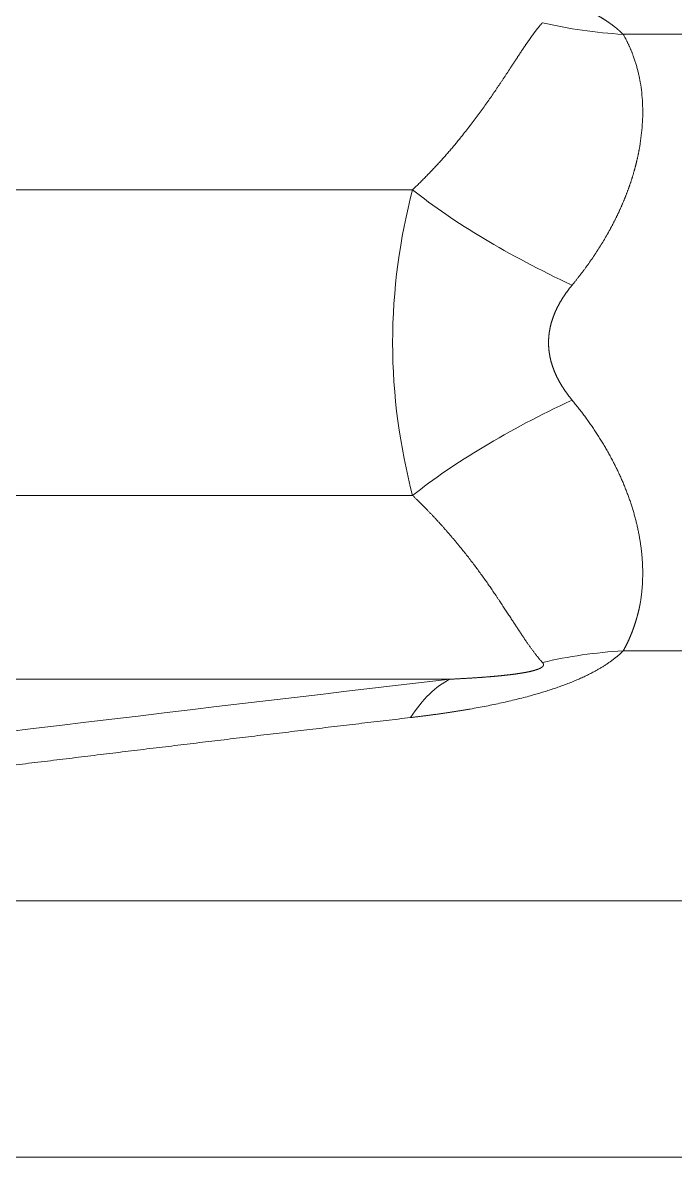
# Model space of a CAD drawing. Header units: millimetres. Extents: x 4664 to 8864, y -38 to 2932.
# Drawn here: x 7908.2 to 7911.24, y 1766.33 to 1771.62 of the extents above; entities that cross this region are included whole.
import ezdxf

# ---------------------------------------------------------------- set-up
doc = ezdxf.new("R2010")
doc.units = ezdxf.units.MM

msp = doc.modelspace()

# ---------------------------------------------------------------- linework, layer by layer
at = {"lineweight": 5}
for p, q in [((7910.9978, 1771.5631), (7929.4003, 1771.5631)), ((7897.5104, 1770.839), (7910.0166, 1770.839)), ((7910.0166, 1769.4141), (7896.1704, 1769.4141)), ((7910.9978, 1768.69), (7929.4003, 1768.69)), ((7895.6844, 1768.5581), (7910.191, 1768.5581)), ((7926.0653, 1767.5248), (7903.2117, 1767.5248)), ((7902.8498, 1766.3302), (7926.477, 1766.3302))]:
    msp.add_line(p, q, dxfattribs=at)
at = {"lineweight": 5, "extrusion": (0, 0, -1)}
for centre, major_axis, ratio, start_param, end_param in [((7911.5806, 1773.9523), (1.851, 1.8427), 0.824618, 2.503991, 2.670008), ((7912.1561, 1770.839), (2.5259, -0.6646), 0.341532, 2.064293, 2.485189), ((7912.1561, 1769.4141), (2.5259, 0.6646), 0.341532, 3.797997, 4.218892), ((7911.5806, 1766.3008), (1.851, -1.8427), 0.824618, 3.613177, 3.779194), ((7888.3675, 1759.9486), (54.288, 8.8397), 0.099808, 4.987337, 5.142275), ((7910.5809, 1765.99), (0.3015, -2.5944), 0.315798, 2.776367, 3.031203)]:
    msp.add_ellipse(centre, major_axis=major_axis, ratio=ratio, start_param=start_param, end_param=end_param, dxfattribs=at)
at = {"lineweight": 5}
for points, knots in [([(7910.9978, 1771.5631), (7910.9973, 1771.5636), (7910.9963, 1771.5646), (7910.9947, 1771.5662), (7910.9931, 1771.5677), (7910.9915, 1771.5693), (7910.9899, 1771.5708), (7910.9883, 1771.5723), (7910.9866, 1771.5739), (7910.985, 1771.5754), (7910.9833, 1771.5769), (7910.9816, 1771.5785), (7910.9799, 1771.58), (7910.9782, 1771.5815), (7910.9765, 1771.583), (7910.9747, 1771.5845), (7910.973, 1771.586), (7910.9712, 1771.5875), (7910.9694, 1771.589), (7910.9676, 1771.5905), (7910.9658, 1771.592), (7910.964, 1771.5935), (7910.9621, 1771.595), (7910.9603, 1771.5965), (7910.9584, 1771.598), (7910.9565, 1771.5995), (7910.9546, 1771.6009), (7910.9527, 1771.6024), (7910.9508, 1771.6039), (7910.9488, 1771.6053), (7910.9469, 1771.6068), (7910.9449, 1771.6083), (7910.9429, 1771.6097), (7910.9409, 1771.6112), (7910.9389, 1771.6126), (7910.9369, 1771.6141), (7910.9349, 1771.6155), (7910.9328, 1771.617), (7910.9307, 1771.6184), (7910.9287, 1771.6198), (7910.9266, 1771.6213), (7910.9245, 1771.6227), (7910.9223, 1771.6241), (7910.9202, 1771.6255), (7910.9181, 1771.627), (7910.9159, 1771.6284), (7910.9137, 1771.6298), (7910.9115, 1771.6312), (7910.9093, 1771.6326), (7910.9071, 1771.634), (7910.9049, 1771.6354), (7910.9026, 1771.6368), (7910.9004, 1771.6382), (7910.8981, 1771.6396), (7910.8958, 1771.641), (7910.8935, 1771.6424), (7910.8912, 1771.6437), (7910.8888, 1771.6451), (7910.8865, 1771.6465), (7910.8841, 1771.6479), (7910.8817, 1771.6492), (7910.8794, 1771.6506), (7910.877, 1771.6519), (7910.8745, 1771.6533), (7910.8721, 1771.6547), (7910.8697, 1771.656), (7910.8672, 1771.6574), (7910.8647, 1771.6587), (7910.8622, 1771.66), (7910.8597, 1771.6614), (7910.8572, 1771.6627), (7910.8547, 1771.6641), (7910.8522, 1771.6654), (7910.8496, 1771.6667), (7910.847, 1771.668), (7910.8445, 1771.6694), (7910.8419, 1771.6707), (7910.8392, 1771.672), (7910.8366, 1771.6733), (7910.834, 1771.6746), (7910.8313, 1771.6759), (7910.8287, 1771.6772), (7910.826, 1771.6785), (7910.8233, 1771.6798), (7910.8206, 1771.6811), (7910.8178, 1771.6824), (7910.8151, 1771.6837), (7910.8124, 1771.6849), (7910.8096, 1771.6862), (7910.8068, 1771.6875), (7910.804, 1771.6888), (7910.8012, 1771.69), (7910.7984, 1771.6913), (7910.7956, 1771.6926), (7910.7927, 1771.6938), (7910.7898, 1771.6951), (7910.787, 1771.6963), (7910.7841, 1771.6976), (7910.7812, 1771.6988), (7910.7783, 1771.7001), (7910.7753, 1771.7013), (7910.7724, 1771.7026), (7910.7694, 1771.7038), (7910.7664, 1771.705), (7910.7634, 1771.7063), (7910.7604, 1771.7075), (7910.7574, 1771.7087), (7910.7544, 1771.7099), (7910.7514, 1771.7111), (7910.7483, 1771.7123), (7910.7452, 1771.7136), (7910.7421, 1771.7148), (7910.739, 1771.716), (7910.7359, 1771.7172), (7910.7328, 1771.7184), (7910.7297, 1771.7195), (7910.7265, 1771.7207), (7910.7233, 1771.7219), (7910.7201, 1771.7231), (7910.717, 1771.7243), (7910.7137, 1771.7255), (7910.7105, 1771.7266), (7910.7073, 1771.7278), (7910.704, 1771.729), (7910.7008, 1771.7301), (7910.6975, 1771.7313), (7910.6942, 1771.7325), (7910.6909, 1771.7336), (7910.6875, 1771.7348), (7910.6842, 1771.7359), (7910.6809, 1771.7371), (7910.6775, 1771.7382), (7910.6741, 1771.7393), (7910.6707, 1771.7405), (7910.6673, 1771.7416), (7910.6639, 1771.7427), (7910.6605, 1771.7439), (7910.657, 1771.745), (7910.6536, 1771.7461), (7910.6501, 1771.7472), (7910.6466, 1771.7483), (7910.6431, 1771.7494), (7910.6396, 1771.7505), (7910.636, 1771.7516), (7910.6325, 1771.7527), (7910.6289, 1771.7538), (7910.6254, 1771.7549), (7910.6218, 1771.756), (7910.6182, 1771.7571), (7910.6146, 1771.7582), (7910.6109, 1771.7593), (7910.6073, 1771.7604), (7910.6036, 1771.7614), (7910.6, 1771.7625), (7910.5963, 1771.7636), (7910.5926, 1771.7646), (7910.5889, 1771.7657), (7910.5851, 1771.7668), (7910.5814, 1771.7678), (7910.5776, 1771.7689), (7910.5739, 1771.7699), (7910.5701, 1771.771), (7910.5609, 1771.7735), (7910.5461, 1771.7775), (7910.5257, 1771.7828), (7910.5051, 1771.788), (7910.4842, 1771.7931), (7910.4631, 1771.7981), (7910.4417, 1771.803), (7910.4201, 1771.8077), (7910.3982, 1771.8124), (7910.376, 1771.817), (7910.3536, 1771.8214), (7910.331, 1771.8258), (7910.3081, 1771.83), (7910.2888, 1771.8334), (7910.2732, 1771.8361), (7910.2612, 1771.8382), (7910.2491, 1771.8402), (7910.2368, 1771.8422), (7910.2244, 1771.8442), (7910.2119, 1771.8461), (7910.1992, 1771.8481), (7910.1864, 1771.85), (7910.1734, 1771.852), (7910.1603, 1771.8539), (7910.1471, 1771.8558), (7910.1337, 1771.8576), (7910.1201, 1771.8595), (7910.1064, 1771.8614), (7910.0926, 1771.8632), (7910.0786, 1771.865), (7910.0645, 1771.8668), (7910.0503, 1771.8686), (7910.0359, 1771.8704), (7910.0213, 1771.8721), (7910.0116, 1771.8733), (7910.0067, 1771.8739)], [0, 0, 0, 0, 0.003331, 0.006653, 0.009966, 0.013271, 0.016566, 0.019854, 0.023133, 0.026403, 0.029666, 0.03292, 0.036166, 0.039405, 0.042635, 0.045858, 0.049073, 0.052281, 0.055482, 0.058675, 0.061861, 0.065039, 0.068211, 0.071376, 0.074534, 0.077686, 0.080831, 0.08397, 0.087102, 0.090229, 0.093349, 0.096463, 0.099571, 0.102674, 0.105771, 0.108862, 0.111948, 0.115029, 0.118105, 0.121176, 0.124241, 0.127302, 0.130359, 0.133411, 0.136458, 0.139501, 0.14254, 0.145575, 0.148606, 0.151633, 0.154656, 0.157676, 0.160693, 0.163706, 0.166716, 0.169723, 0.172727, 0.175728, 0.178726, 0.181722, 0.184716, 0.187707, 0.190696, 0.193683, 0.196668, 0.199652, 0.202634, 0.205614, 0.208593, 0.21157, 0.214547, 0.217522, 0.220497, 0.223471, 0.226444, 0.229417, 0.23239, 0.235362, 0.238334, 0.241307, 0.244279, 0.247252, 0.250225, 0.253199, 0.256174, 0.259149, 0.262125, 0.265103, 0.268081, 0.271061, 0.274043, 0.277026, 0.280011, 0.282998, 0.285986, 0.288977, 0.29197, 0.294966, 0.297964, 0.300965, 0.303968, 0.306974, 0.309984, 0.312996, 0.316012, 0.319031, 0.322054, 0.32508, 0.32811, 0.331144, 0.334182, 0.337225, 0.340271, 0.343322, 0.346377, 0.349437, 0.352501, 0.355571, 0.358645, 0.361725, 0.36481, 0.3679, 0.370995, 0.374096, 0.377203, 0.380315, 0.383434, 0.386558, 0.389688, 0.392825, 0.395968, 0.399118, 0.402274, 0.405436, 0.408606, 0.411782, 0.414965, 0.418156, 0.421354, 0.424558, 0.427771, 0.430991, 0.434218, 0.437453, 0.440696, 0.443947, 0.447206, 0.450473, 0.453748, 0.457031, 0.460323, 0.463624, 0.466932, 0.47025, 0.473576, 0.476912, 0.480256, 0.483609, 0.486971, 0.490343, 0.493724, 0.497114, 0.500514, 0.518492, 0.536632, 0.554945, 0.573441, 0.592128, 0.611016, 0.630114, 0.649431, 0.668975, 0.688753, 0.708774, 0.729046, 0.749574, 0.760073, 0.77071, 0.781486, 0.792402, 0.803457, 0.814654, 0.825993, 0.837475, 0.8491, 0.860869, 0.872782, 0.884841, 0.897046, 0.909397, 0.921895, 0.934541, 0.947335, 0.960277, 0.973369, 0.986609, 1, 1, 1, 1]), ([(7910.622, 1771.6173), (7910.6214, 1771.6167), (7910.6203, 1771.6155), (7910.6187, 1771.6137), (7910.617, 1771.6119), (7910.6154, 1771.61), (7910.6137, 1771.608), (7910.612, 1771.6061), (7910.6103, 1771.6041), (7910.6085, 1771.602), (7910.6068, 1771.6), (7910.605, 1771.5979), (7910.6033, 1771.5957), (7910.6015, 1771.5935), (7910.5997, 1771.5913), (7910.5979, 1771.5891), (7910.5961, 1771.5868), (7910.5942, 1771.5844), (7910.5924, 1771.582), (7910.5905, 1771.5796), (7910.5886, 1771.5772), (7910.5867, 1771.5747), (7910.5848, 1771.5721), (7910.5828, 1771.5695), (7910.5809, 1771.5669), (7910.5789, 1771.5642), (7910.5769, 1771.5615), (7910.5749, 1771.5587), (7910.5729, 1771.5559), (7910.5708, 1771.5531), (7910.5687, 1771.5502), (7910.5666, 1771.5473), (7910.5645, 1771.5443), (7910.5624, 1771.5412), (7910.5602, 1771.5381), (7910.558, 1771.535), (7910.5558, 1771.5318), (7910.5536, 1771.5286), (7910.5514, 1771.5253), (7910.5491, 1771.522), (7910.5468, 1771.5186), (7910.5444, 1771.5152), (7910.5421, 1771.5117), (7910.5397, 1771.5082), (7910.5373, 1771.5046), (7910.5349, 1771.501), (7910.5324, 1771.4973), (7910.5299, 1771.4936), (7910.5274, 1771.4898), (7910.5248, 1771.486), (7910.5223, 1771.4821), (7910.5197, 1771.4781), (7910.517, 1771.4741), (7910.5143, 1771.4701), (7910.5116, 1771.4659), (7910.5089, 1771.4618), (7910.5061, 1771.4575), (7910.5033, 1771.4533), (7910.5005, 1771.4489), (7910.4976, 1771.4445), (7910.4947, 1771.4401), (7910.4917, 1771.4356), (7910.4887, 1771.431), (7910.4857, 1771.4264), (7910.4826, 1771.4217), (7910.4795, 1771.4169), (7910.4764, 1771.4121), (7910.4732, 1771.4072), (7910.47, 1771.4023), (7910.4667, 1771.3973), (7910.4634, 1771.3923), (7910.46, 1771.3872), (7910.4566, 1771.382), (7910.4532, 1771.3768), (7910.4497, 1771.3715), (7910.4461, 1771.3661), (7910.4425, 1771.3607), (7910.4389, 1771.3552), (7910.4352, 1771.3497), (7910.4315, 1771.3441), (7910.4277, 1771.3384), (7910.4238, 1771.3327), (7910.4199, 1771.3269), (7910.416, 1771.321), (7910.412, 1771.3151), (7910.4079, 1771.3091), (7910.4, 1771.2974), (7910.3879, 1771.2798), (7910.3713, 1771.256), (7910.3541, 1771.2318), (7910.3363, 1771.2072), (7910.3179, 1771.1822), (7910.299, 1771.1569), (7910.2794, 1771.1313), (7910.2592, 1771.1054), (7910.2431, 1771.0851), (7910.2315, 1771.0708), (7910.2247, 1771.0624), (7910.2178, 1771.0541), (7910.2109, 1771.0457), (7910.2038, 1771.0374), (7910.1968, 1771.029), (7910.1896, 1771.0207), (7910.1824, 1771.0123), (7910.1751, 1771.004), (7910.1678, 1770.9956), (7910.1604, 1770.9873), (7910.1529, 1770.9789), (7910.1454, 1770.9706), (7910.1378, 1770.9623), (7910.1301, 1770.954), (7910.1224, 1770.9457), (7910.1146, 1770.9374), (7910.1068, 1770.9291), (7910.0989, 1770.9208), (7910.0909, 1770.9126), (7910.0829, 1770.9044), (7910.0748, 1770.8961), (7910.0667, 1770.8879), (7910.0585, 1770.8797), (7910.0502, 1770.8715), (7910.0419, 1770.8634), (7910.0335, 1770.8552), (7910.0251, 1770.8471), (7910.0194, 1770.8417), (7910.0166, 1770.839)], [0, 0, 0, 0, 0.004458, 0.00895, 0.013476, 0.018036, 0.02263, 0.027257, 0.031919, 0.036614, 0.041343, 0.046106, 0.050902, 0.055733, 0.060597, 0.065496, 0.070428, 0.075394, 0.080394, 0.085428, 0.090496, 0.095597, 0.100733, 0.105902, 0.111106, 0.116343, 0.121614, 0.126919, 0.132258, 0.137631, 0.143038, 0.148478, 0.153953, 0.159462, 0.165004, 0.17058, 0.176191, 0.181835, 0.187513, 0.193225, 0.198971, 0.204751, 0.210565, 0.216413, 0.222295, 0.228211, 0.23416, 0.240144, 0.246162, 0.252213, 0.258299, 0.264418, 0.270572, 0.276759, 0.282981, 0.289236, 0.295525, 0.301848, 0.308206, 0.314597, 0.321022, 0.327481, 0.333974, 0.340501, 0.347062, 0.353657, 0.360286, 0.366949, 0.373646, 0.380377, 0.387142, 0.393941, 0.400774, 0.407641, 0.414542, 0.421477, 0.428446, 0.435449, 0.442485, 0.449556, 0.456661, 0.4638, 0.470973, 0.47818, 0.48542, 0.492695, 0.500004, 0.527882, 0.555727, 0.58354, 0.611321, 0.639069, 0.666785, 0.694469, 0.72212, 0.749739, 0.758495, 0.767243, 0.775981, 0.78471, 0.793431, 0.802142, 0.810844, 0.819536, 0.82822, 0.836895, 0.845561, 0.854217, 0.862865, 0.871504, 0.880133, 0.888754, 0.897365, 0.905967, 0.914561, 0.923145, 0.931721, 0.940287, 0.948844, 0.957393, 0.965932, 0.974463, 0.982984, 0.991497, 1, 1, 1, 1]), ([(7910.7596, 1770.3941), (7910.7609, 1770.3956), (7910.7635, 1770.3987), (7910.7673, 1770.4034), (7910.7711, 1770.4081), (7910.7749, 1770.4128), (7910.7786, 1770.4175), (7910.7824, 1770.4222), (7910.7861, 1770.4269), (7910.7898, 1770.4316), (7910.7935, 1770.4363), (7910.7971, 1770.441), (7910.8008, 1770.4458), (7910.8044, 1770.4505), (7910.808, 1770.4553), (7910.8115, 1770.46), (7910.8151, 1770.4648), (7910.8186, 1770.4695), (7910.8221, 1770.4743), (7910.8256, 1770.4791), (7910.8291, 1770.4839), (7910.8325, 1770.4887), (7910.836, 1770.4935), (7910.8394, 1770.4982), (7910.8427, 1770.5031), (7910.8461, 1770.5079), (7910.8494, 1770.5127), (7910.8528, 1770.5175), (7910.8561, 1770.5223), (7910.8593, 1770.5272), (7910.8626, 1770.532), (7910.8658, 1770.5368), (7910.869, 1770.5417), (7910.8722, 1770.5465), (7910.8754, 1770.5514), (7910.8785, 1770.5562), (7910.8817, 1770.5611), (7910.8848, 1770.566), (7910.8878, 1770.5708), (7910.8909, 1770.5757), (7910.8939, 1770.5806), (7910.8969, 1770.5855), (7910.8999, 1770.5904), (7910.9029, 1770.5953), (7910.9059, 1770.6002), (7910.9088, 1770.6051), (7910.9117, 1770.61), (7910.9146, 1770.6149), (7910.9174, 1770.6198), (7910.9203, 1770.6247), (7910.9231, 1770.6296), (7910.9259, 1770.6346), (7910.9286, 1770.6395), (7910.9314, 1770.6444), (7910.9341, 1770.6494), (7910.9368, 1770.6543), (7910.9395, 1770.6592), (7910.9421, 1770.6642), (7910.9448, 1770.6691), (7910.9474, 1770.6741), (7910.95, 1770.679), (7910.9525, 1770.684), (7910.9551, 1770.6889), (7910.9576, 1770.6939), (7910.9601, 1770.6989), (7910.9626, 1770.7038), (7910.965, 1770.7088), (7910.9674, 1770.7138), (7910.9698, 1770.7187), (7910.9722, 1770.7237), (7910.9746, 1770.7287), (7910.9769, 1770.7336), (7910.9792, 1770.7386), (7910.9815, 1770.7436), (7910.9838, 1770.7486), (7910.986, 1770.7536), (7910.9883, 1770.7585), (7910.9904, 1770.7635), (7910.9926, 1770.7685), (7910.9948, 1770.7735), (7910.9969, 1770.7785), (7910.999, 1770.7835), (7911.0011, 1770.7884), (7911.0031, 1770.7934), (7911.0052, 1770.7984), (7911.0072, 1770.8034), (7911.0091, 1770.8084), (7911.0111, 1770.8134), (7911.013, 1770.8184), (7911.015, 1770.8233), (7911.0168, 1770.8283), (7911.0187, 1770.8333), (7911.0206, 1770.8383), (7911.0224, 1770.8433), (7911.0242, 1770.8483), (7911.0259, 1770.8533), (7911.0277, 1770.8582), (7911.0294, 1770.8632), (7911.0311, 1770.8682), (7911.0328, 1770.8732), (7911.0344, 1770.8782), (7911.036, 1770.8831), (7911.0376, 1770.8881), (7911.0392, 1770.8931), (7911.0408, 1770.8981), (7911.0423, 1770.903), (7911.0438, 1770.908), (7911.0453, 1770.913), (7911.0467, 1770.9179), (7911.0482, 1770.9229), (7911.0496, 1770.9278), (7911.051, 1770.9328), (7911.0523, 1770.9377), (7911.0536, 1770.9427), (7911.0549, 1770.9476), (7911.0562, 1770.9526), (7911.0575, 1770.9575), (7911.0587, 1770.9625), (7911.0599, 1770.9674), (7911.0611, 1770.9723), (7911.0623, 1770.9772), (7911.0634, 1770.9822), (7911.0645, 1770.9871), (7911.0656, 1770.992), (7911.0667, 1770.9969), (7911.0677, 1771.0018), (7911.0687, 1771.0067), (7911.0697, 1771.0116), (7911.0707, 1771.0165), (7911.0716, 1771.0214), (7911.0725, 1771.0263), (7911.0734, 1771.0311), (7911.0743, 1771.036), (7911.0778, 1771.0563), (7911.0829, 1771.092), (7911.0875, 1771.1428), (7911.0894, 1771.1932), (7911.0884, 1771.2432), (7911.0846, 1771.2924), (7911.0794, 1771.3298), (7911.0745, 1771.3566), (7911.0709, 1771.3736), (7911.0668, 1771.391), (7911.0621, 1771.4088), (7911.0569, 1771.4268), (7911.0511, 1771.4451), (7911.0461, 1771.4591), (7911.0424, 1771.469), (7911.0402, 1771.4748), (7911.0379, 1771.4806), (7911.0356, 1771.4863), (7911.0333, 1771.4919), (7911.0309, 1771.4975), (7911.0286, 1771.5029), (7911.0262, 1771.5084), (7911.0237, 1771.5137), (7911.0212, 1771.519), (7911.0188, 1771.5242), (7911.0162, 1771.5293), (7911.0137, 1771.5343), (7911.0111, 1771.5393), (7911.0085, 1771.5442), (7911.0059, 1771.549), (7911.0032, 1771.5538), (7911.0005, 1771.5585), (7910.9987, 1771.5615), (7910.9978, 1771.5631)], [0, 0, 0, 0, 0.003859, 0.007715, 0.01157, 0.015422, 0.019272, 0.023121, 0.026967, 0.030812, 0.034655, 0.038496, 0.042335, 0.046172, 0.050007, 0.05384, 0.057672, 0.061502, 0.06533, 0.069157, 0.072981, 0.076804, 0.080626, 0.084446, 0.088264, 0.092081, 0.095896, 0.099709, 0.103521, 0.107332, 0.111141, 0.114948, 0.118754, 0.122559, 0.126362, 0.130164, 0.133965, 0.137764, 0.141562, 0.145359, 0.149154, 0.152948, 0.156741, 0.160533, 0.164324, 0.168113, 0.171902, 0.175689, 0.179475, 0.18326, 0.187044, 0.190827, 0.194609, 0.19839, 0.202171, 0.20595, 0.209728, 0.213506, 0.217282, 0.221058, 0.224833, 0.228607, 0.232381, 0.236153, 0.239925, 0.243697, 0.247467, 0.251237, 0.255006, 0.258775, 0.262543, 0.266311, 0.270078, 0.273844, 0.27761, 0.281376, 0.285141, 0.288906, 0.29267, 0.296434, 0.300198, 0.303961, 0.307724, 0.311486, 0.315249, 0.319011, 0.322773, 0.326535, 0.330296, 0.334057, 0.337819, 0.34158, 0.345341, 0.349102, 0.352863, 0.356624, 0.360385, 0.364146, 0.367907, 0.371669, 0.37543, 0.379191, 0.382953, 0.386715, 0.390477, 0.394239, 0.398001, 0.401764, 0.405527, 0.409291, 0.413054, 0.416818, 0.420583, 0.424347, 0.428113, 0.431878, 0.435645, 0.439411, 0.443178, 0.446946, 0.450714, 0.454483, 0.458253, 0.462023, 0.465794, 0.469565, 0.473337, 0.47711, 0.480884, 0.484658, 0.488434, 0.49221, 0.495987, 0.499764, 0.539466, 0.579935, 0.621194, 0.663266, 0.706173, 0.749935, 0.765539, 0.781883, 0.798967, 0.816792, 0.835357, 0.854665, 0.874715, 0.88132, 0.887925, 0.894528, 0.90113, 0.90773, 0.91433, 0.920927, 0.927524, 0.934119, 0.940713, 0.947306, 0.953897, 0.960487, 0.967076, 0.973663, 0.980249, 0.986834, 0.993418, 1, 1, 1, 1]), ([(7910.0166, 1770.839), (7909.9574, 1770.6141), (7909.9237, 1770.3706), (7909.9238, 1769.8818), (7909.9575, 1769.6388), (7910.0166, 1769.4141)], [0, 0, 0, 0, 0.5, 0.5, 1, 1, 1, 1]), ([(7910.7596, 1769.8591), (7910.7589, 1769.86), (7910.7573, 1769.8619), (7910.7549, 1769.8648), (7910.7526, 1769.8677), (7910.7503, 1769.8706), (7910.7481, 1769.8735), (7910.7458, 1769.8763), (7910.7436, 1769.8792), (7910.7415, 1769.8821), (7910.7393, 1769.885), (7910.7372, 1769.8879), (7910.7351, 1769.8908), (7910.733, 1769.8937), (7910.7309, 1769.8965), (7910.7289, 1769.8994), (7910.7269, 1769.9023), (7910.7249, 1769.9052), (7910.723, 1769.9081), (7910.721, 1769.911), (7910.7191, 1769.9139), (7910.7173, 1769.9168), (7910.7154, 1769.9197), (7910.7136, 1769.9226), (7910.7118, 1769.9255), (7910.71, 1769.9284), (7910.7083, 1769.9313), (7910.7066, 1769.9342), (7910.7049, 1769.9371), (7910.7032, 1769.94), (7910.7016, 1769.9429), (7910.6999, 1769.9458), (7910.6983, 1769.9487), (7910.6968, 1769.9516), (7910.6952, 1769.9545), (7910.6937, 1769.9574), (7910.6922, 1769.9603), (7910.6908, 1769.9632), (7910.6893, 1769.9661), (7910.6879, 1769.969), (7910.6866, 1769.9719), (7910.6852, 1769.9748), (7910.6839, 1769.9778), (7910.6826, 1769.9807), (7910.6813, 1769.9836), (7910.68, 1769.9865), (7910.6788, 1769.9894), (7910.6776, 1769.9923), (7910.6764, 1769.9952), (7910.6753, 1769.9981), (7910.6741, 1770.001), (7910.673, 1770.004), (7910.672, 1770.0069), (7910.6709, 1770.0098), (7910.6699, 1770.0127), (7910.6689, 1770.0156), (7910.6679, 1770.0185), (7910.667, 1770.0214), (7910.6661, 1770.0244), (7910.6652, 1770.0273), (7910.6643, 1770.0302), (7910.6635, 1770.0331), (7910.6626, 1770.036), (7910.6619, 1770.0389), (7910.6611, 1770.0419), (7910.6604, 1770.0448), (7910.6596, 1770.0477), (7910.659, 1770.0506), (7910.6583, 1770.0535), (7910.6577, 1770.0565), (7910.6571, 1770.0594), (7910.6565, 1770.0623), (7910.6559, 1770.0652), (7910.6554, 1770.0681), (7910.6549, 1770.0711), (7910.6544, 1770.074), (7910.654, 1770.0769), (7910.6535, 1770.0798), (7910.6531, 1770.0827), (7910.6527, 1770.0857), (7910.6524, 1770.0886), (7910.6521, 1770.0915), (7910.6518, 1770.0944), (7910.6515, 1770.0973), (7910.6513, 1770.1003), (7910.651, 1770.1032), (7910.6508, 1770.1061), (7910.6507, 1770.109), (7910.6505, 1770.1119), (7910.6504, 1770.1149), (7910.6503, 1770.1178), (7910.6503, 1770.1207), (7910.6502, 1770.1236), (7910.6502, 1770.1266), (7910.6502, 1770.1295), (7910.6503, 1770.1324), (7910.6503, 1770.1353), (7910.6504, 1770.1382), (7910.6505, 1770.1412), (7910.6507, 1770.1441), (7910.6508, 1770.147), (7910.651, 1770.1499), (7910.6513, 1770.1529), (7910.6515, 1770.1558), (7910.6518, 1770.1587), (7910.6521, 1770.1616), (7910.6524, 1770.1645), (7910.6527, 1770.1675), (7910.6531, 1770.1704), (7910.6535, 1770.1733), (7910.654, 1770.1762), (7910.6544, 1770.1791), (7910.6549, 1770.1821), (7910.6554, 1770.185), (7910.6559, 1770.1879), (7910.6565, 1770.1908), (7910.6571, 1770.1937), (7910.6577, 1770.1967), (7910.6583, 1770.1996), (7910.659, 1770.2025), (7910.6596, 1770.2054), (7910.6604, 1770.2083), (7910.6611, 1770.2113), (7910.6619, 1770.2142), (7910.6626, 1770.2171), (7910.6635, 1770.22), (7910.6643, 1770.2229), (7910.6652, 1770.2258), (7910.6661, 1770.2288), (7910.667, 1770.2317), (7910.6679, 1770.2346), (7910.6689, 1770.2375), (7910.6699, 1770.2404), (7910.6709, 1770.2433), (7910.672, 1770.2462), (7910.673, 1770.2492), (7910.6741, 1770.2521), (7910.6753, 1770.255), (7910.6764, 1770.2579), (7910.6776, 1770.2608), (7910.6788, 1770.2637), (7910.68, 1770.2666), (7910.6813, 1770.2695), (7910.6826, 1770.2725), (7910.6839, 1770.2754), (7910.6852, 1770.2783), (7910.6866, 1770.2812), (7910.6879, 1770.2841), (7910.6893, 1770.287), (7910.6908, 1770.2899), (7910.6922, 1770.2928), (7910.6937, 1770.2957), (7910.6952, 1770.2986), (7910.6968, 1770.3015), (7910.6983, 1770.3044), (7910.6999, 1770.3073), (7910.7016, 1770.3102), (7910.7032, 1770.3131), (7910.7049, 1770.316), (7910.7066, 1770.3189), (7910.7083, 1770.3218), (7910.71, 1770.3247), (7910.7118, 1770.3276), (7910.7136, 1770.3305), (7910.7154, 1770.3334), (7910.7173, 1770.3363), (7910.7191, 1770.3392), (7910.721, 1770.3421), (7910.723, 1770.345), (7910.7249, 1770.3479), (7910.7269, 1770.3508), (7910.7289, 1770.3537), (7910.7309, 1770.3566), (7910.733, 1770.3595), (7910.7351, 1770.3624), (7910.7372, 1770.3652), (7910.7393, 1770.3681), (7910.7415, 1770.371), (7910.7436, 1770.3739), (7910.7458, 1770.3768), (7910.7481, 1770.3797), (7910.7503, 1770.3826), (7910.7526, 1770.3854), (7910.7549, 1770.3883), (7910.7573, 1770.3912), (7910.7589, 1770.3931), (7910.7596, 1770.3941)], [0, 0, 0, 0, 0.006816, 0.013593, 0.02033, 0.027027, 0.033686, 0.040306, 0.046887, 0.053429, 0.059934, 0.0664, 0.072829, 0.07922, 0.085574, 0.09189, 0.09817, 0.104414, 0.110621, 0.116793, 0.122928, 0.129029, 0.135094, 0.141124, 0.14712, 0.153081, 0.159009, 0.164903, 0.170763, 0.176591, 0.182385, 0.188148, 0.193878, 0.199577, 0.205244, 0.210881, 0.216486, 0.222062, 0.227607, 0.233123, 0.23861, 0.244068, 0.249498, 0.2549, 0.260274, 0.265621, 0.270941, 0.276235, 0.281503, 0.286746, 0.291964, 0.297157, 0.302326, 0.307472, 0.312594, 0.317694, 0.322771, 0.327827, 0.332862, 0.337876, 0.34287, 0.347844, 0.352799, 0.357735, 0.362653, 0.367554, 0.372438, 0.377305, 0.382156, 0.386992, 0.391814, 0.396621, 0.401414, 0.406195, 0.410963, 0.415719, 0.420464, 0.425198, 0.429922, 0.434637, 0.439343, 0.44404, 0.448731, 0.453414, 0.45809, 0.462761, 0.467427, 0.472089, 0.476747, 0.481401, 0.486053, 0.490703, 0.495352, 0.5, 0.504648, 0.509297, 0.513947, 0.518599, 0.523253, 0.527911, 0.532573, 0.537239, 0.54191, 0.546586, 0.551269, 0.55596, 0.560657, 0.565363, 0.570078, 0.574802, 0.579536, 0.584281, 0.589037, 0.593805, 0.598586, 0.603379, 0.608186, 0.613008, 0.617844, 0.622695, 0.627562, 0.632446, 0.637347, 0.642265, 0.647201, 0.652156, 0.65713, 0.662124, 0.667138, 0.672173, 0.677229, 0.682306, 0.687406, 0.692528, 0.697674, 0.702843, 0.708036, 0.713254, 0.718497, 0.723765, 0.729059, 0.734379, 0.739726, 0.7451, 0.750502, 0.755932, 0.76139, 0.766877, 0.772393, 0.777938, 0.783514, 0.789119, 0.794756, 0.800423, 0.806122, 0.811852, 0.817615, 0.823409, 0.829237, 0.835097, 0.840991, 0.846919, 0.85288, 0.858876, 0.864906, 0.870971, 0.877072, 0.883207, 0.889379, 0.895586, 0.90183, 0.90811, 0.914426, 0.92078, 0.927171, 0.9336, 0.940066, 0.946571, 0.953113, 0.959694, 0.966314, 0.972973, 0.97967, 0.986407, 0.993184, 1, 1, 1, 1]), ([(7910.9978, 1768.69), (7910.9983, 1768.6909), (7910.9993, 1768.6925), (7911.0007, 1768.695), (7911.0021, 1768.6975), (7911.0035, 1768.7), (7911.0048, 1768.7025), (7911.0062, 1768.705), (7911.0075, 1768.7075), (7911.0089, 1768.71), (7911.0102, 1768.7126), (7911.0115, 1768.7151), (7911.0127, 1768.7176), (7911.014, 1768.7201), (7911.0153, 1768.7226), (7911.0165, 1768.7252), (7911.0177, 1768.7277), (7911.0189, 1768.7302), (7911.0201, 1768.7327), (7911.0213, 1768.7352), (7911.0224, 1768.7377), (7911.0236, 1768.7402), (7911.0247, 1768.7428), (7911.0258, 1768.7453), (7911.0269, 1768.7478), (7911.028, 1768.7503), (7911.0291, 1768.7527), (7911.0302, 1768.7552), (7911.0312, 1768.7577), (7911.0322, 1768.7602), (7911.0333, 1768.7627), (7911.0343, 1768.7651), (7911.0353, 1768.7676), (7911.0362, 1768.77), (7911.0372, 1768.7725), (7911.0381, 1768.7749), (7911.0391, 1768.7773), (7911.04, 1768.7798), (7911.0409, 1768.7822), (7911.0418, 1768.7846), (7911.0427, 1768.787), (7911.0436, 1768.7893), (7911.0444, 1768.7917), (7911.0453, 1768.7941), (7911.0461, 1768.7964), (7911.047, 1768.7988), (7911.0478, 1768.8011), (7911.0486, 1768.8034), (7911.0494, 1768.8057), (7911.0501, 1768.808), (7911.0509, 1768.8103), (7911.0516, 1768.8125), (7911.0524, 1768.8148), (7911.0531, 1768.817), (7911.0538, 1768.8193), (7911.0545, 1768.8215), (7911.0552, 1768.8237), (7911.0559, 1768.8259), (7911.0566, 1768.828), (7911.0572, 1768.8302), (7911.0579, 1768.8323), (7911.0585, 1768.8345), (7911.0591, 1768.8366), (7911.0598, 1768.8387), (7911.0604, 1768.8407), (7911.061, 1768.8428), (7911.0615, 1768.8448), (7911.0621, 1768.8469), (7911.0627, 1768.8489), (7911.0632, 1768.8509), (7911.0638, 1768.8528), (7911.0643, 1768.8548), (7911.0648, 1768.8567), (7911.0653, 1768.8587), (7911.0658, 1768.8606), (7911.0663, 1768.8624), (7911.0668, 1768.8643), (7911.0673, 1768.8661), (7911.0677, 1768.868), (7911.0682, 1768.8698), (7911.0686, 1768.8716), (7911.0691, 1768.8733), (7911.0695, 1768.8751), (7911.0699, 1768.8768), (7911.0703, 1768.8785), (7911.0707, 1768.8802), (7911.0711, 1768.8819), (7911.0715, 1768.8835), (7911.0718, 1768.8851), (7911.0722, 1768.8867), (7911.0726, 1768.8883), (7911.0729, 1768.8899), (7911.0732, 1768.8914), (7911.0736, 1768.8929), (7911.0739, 1768.8944), (7911.0742, 1768.8959), (7911.0745, 1768.8973), (7911.0748, 1768.8988), (7911.0751, 1768.9002), (7911.0753, 1768.9016), (7911.0756, 1768.9029), (7911.0759, 1768.9042), (7911.0761, 1768.9056), (7911.0764, 1768.9068), (7911.0766, 1768.9081), (7911.0768, 1768.9094), (7911.077, 1768.9106), (7911.0773, 1768.9118), (7911.0779, 1768.9152), (7911.0788, 1768.921), (7911.0801, 1768.9292), (7911.0813, 1768.9374), (7911.0824, 1768.9456), (7911.0834, 1768.9539), (7911.0843, 1768.9622), (7911.0851, 1768.9705), (7911.0859, 1768.9789), (7911.0866, 1768.9873), (7911.0872, 1768.9957), (7911.0877, 1769.0042), (7911.0881, 1769.0126), (7911.0884, 1769.0211), (7911.0887, 1769.0297), (7911.0888, 1769.0382), (7911.0889, 1769.0468), (7911.0889, 1769.0553), (7911.0889, 1769.0639), (7911.0887, 1769.0725), (7911.0885, 1769.0812), (7911.0881, 1769.0898), (7911.0877, 1769.0984), (7911.0872, 1769.1071), (7911.0867, 1769.1157), (7911.086, 1769.1244), (7911.0853, 1769.1331), (7911.0845, 1769.1417), (7911.0836, 1769.1504), (7911.0827, 1769.1591), (7911.0816, 1769.1678), (7911.0805, 1769.1765), (7911.0793, 1769.1851), (7911.0781, 1769.1938), (7911.0767, 1769.2025), (7911.0752, 1769.2115), (7911.0736, 1769.2209), (7911.0718, 1769.2307), (7911.0699, 1769.2405), (7911.0679, 1769.2503), (7911.0658, 1769.2601), (7911.0637, 1769.2699), (7911.0614, 1769.2798), (7911.059, 1769.2897), (7911.0565, 1769.2996), (7911.0539, 1769.3095), (7911.0512, 1769.3194), (7911.0484, 1769.3293), (7911.0456, 1769.3393), (7911.0426, 1769.3492), (7911.0395, 1769.3592), (7911.0363, 1769.3691), (7911.0331, 1769.3791), (7911.0297, 1769.3891), (7911.0262, 1769.3991), (7911.0227, 1769.409), (7911.019, 1769.419), (7911.0153, 1769.429), (7911.0114, 1769.439), (7911.0075, 1769.449), (7911.0034, 1769.459), (7910.9993, 1769.469), (7910.9951, 1769.479), (7910.9907, 1769.489), (7910.9863, 1769.4989), (7910.9818, 1769.5089), (7910.9772, 1769.5189), (7910.9725, 1769.5288), (7910.9677, 1769.5388), (7910.9628, 1769.5488), (7910.9579, 1769.5587), (7910.9528, 1769.5686), (7910.9477, 1769.5785), (7910.9424, 1769.5885), (7910.9371, 1769.5984), (7910.9316, 1769.6083), (7910.9261, 1769.6181), (7910.9205, 1769.628), (7910.9148, 1769.6378), (7910.909, 1769.6477), (7910.9031, 1769.6575), (7910.8972, 1769.6673), (7910.8911, 1769.6771), (7910.885, 1769.6868), (7910.8787, 1769.6966), (7910.8724, 1769.7063), (7910.866, 1769.716), (7910.8595, 1769.7257), (7910.8529, 1769.7354), (7910.8463, 1769.7451), (7910.8395, 1769.7547), (7910.8327, 1769.7643), (7910.8257, 1769.7739), (7910.8187, 1769.7835), (7910.8116, 1769.793), (7910.8045, 1769.8025), (7910.7972, 1769.812), (7910.7899, 1769.8215), (7910.7824, 1769.8309), (7910.7749, 1769.8403), (7910.7673, 1769.8497), (7910.7622, 1769.8559), (7910.7596, 1769.8591)], [0, 0, 0, 0, 0.003572, 0.007121, 0.010646, 0.014148, 0.017627, 0.021082, 0.024514, 0.027923, 0.031308, 0.03467, 0.038008, 0.041323, 0.044615, 0.047883, 0.051128, 0.054349, 0.057548, 0.060722, 0.063874, 0.067002, 0.070106, 0.073187, 0.076245, 0.07928, 0.082291, 0.085278, 0.088243, 0.091184, 0.094101, 0.096995, 0.099866, 0.102713, 0.105537, 0.108338, 0.111115, 0.113869, 0.116599, 0.119307, 0.12199, 0.12465, 0.127287, 0.129901, 0.132491, 0.135058, 0.137601, 0.140121, 0.142618, 0.145091, 0.147541, 0.149967, 0.15237, 0.15475, 0.157106, 0.159439, 0.161748, 0.164034, 0.166297, 0.168536, 0.170752, 0.172945, 0.175114, 0.177259, 0.179382, 0.181481, 0.183556, 0.185608, 0.187637, 0.189643, 0.191625, 0.193583, 0.195518, 0.19743, 0.199319, 0.201184, 0.203025, 0.204844, 0.206639, 0.20841, 0.210158, 0.211883, 0.213584, 0.215262, 0.216917, 0.218548, 0.220156, 0.22174, 0.223301, 0.224839, 0.226353, 0.227844, 0.229312, 0.230756, 0.232177, 0.233574, 0.234948, 0.236299, 0.237626, 0.23893, 0.24021, 0.241467, 0.242701, 0.243911, 0.245098, 0.246262, 0.247402, 0.248519, 0.249613, 0.257163, 0.264688, 0.272187, 0.279661, 0.28711, 0.294533, 0.301932, 0.309306, 0.316655, 0.32398, 0.33128, 0.338555, 0.345806, 0.353033, 0.360236, 0.367414, 0.374569, 0.3817, 0.388807, 0.39589, 0.40295, 0.409987, 0.417, 0.423991, 0.430958, 0.437902, 0.444823, 0.451722, 0.458598, 0.465452, 0.472284, 0.479093, 0.48588, 0.492645, 0.499389, 0.506956, 0.51452, 0.522081, 0.529639, 0.537195, 0.544747, 0.552297, 0.559845, 0.56739, 0.574934, 0.582476, 0.590016, 0.597555, 0.605093, 0.61263, 0.620166, 0.627702, 0.635237, 0.642772, 0.650306, 0.657841, 0.665376, 0.672912, 0.680448, 0.687985, 0.695524, 0.703063, 0.710604, 0.718146, 0.725691, 0.733237, 0.740785, 0.748336, 0.755889, 0.763445, 0.771004, 0.778566, 0.786131, 0.793699, 0.801271, 0.808847, 0.816427, 0.824011, 0.8316, 0.839192, 0.84679, 0.854393, 0.862, 0.869613, 0.877231, 0.884855, 0.892484, 0.90012, 0.907761, 0.915409, 0.923063, 0.930724, 0.938392, 0.946067, 0.953749, 0.961438, 0.969135, 0.976839, 0.984551, 0.992272, 1, 1, 1, 1]), ([(7910.0166, 1769.4141), (7910.018, 1769.4127), (7910.021, 1769.4099), (7910.0255, 1769.4056), (7910.03, 1769.4013), (7910.0345, 1769.3969), (7910.0391, 1769.3925), (7910.0436, 1769.388), (7910.0482, 1769.3835), (7910.0528, 1769.3789), (7910.0575, 1769.3743), (7910.0621, 1769.3697), (7910.0668, 1769.365), (7910.0715, 1769.3602), (7910.0762, 1769.3554), (7910.081, 1769.3506), (7910.0857, 1769.3457), (7910.0905, 1769.3408), (7910.0953, 1769.3358), (7910.1001, 1769.3308), (7910.1049, 1769.3258), (7910.1097, 1769.3207), (7910.1146, 1769.3155), (7910.1194, 1769.3104), (7910.1243, 1769.3051), (7910.1292, 1769.2999), (7910.1341, 1769.2945), (7910.139, 1769.2892), (7910.1439, 1769.2838), (7910.1488, 1769.2784), (7910.1538, 1769.2729), (7910.1587, 1769.2674), (7910.1636, 1769.2618), (7910.1686, 1769.2562), (7910.1736, 1769.2506), (7910.1785, 1769.2449), (7910.1835, 1769.2392), (7910.1885, 1769.2334), (7910.1934, 1769.2277), (7910.1984, 1769.2218), (7910.2034, 1769.216), (7910.2084, 1769.2101), (7910.2134, 1769.2041), (7910.2184, 1769.1982), (7910.2233, 1769.1922), (7910.2283, 1769.1861), (7910.2333, 1769.1801), (7910.2424, 1769.1688), (7910.2556, 1769.1525), (7910.2724, 1769.1313), (7910.2887, 1769.1102), (7910.3046, 1769.0893), (7910.3201, 1769.0686), (7910.3351, 1769.0482), (7910.3497, 1769.028), (7910.3639, 1769.0081), (7910.3776, 1768.9884), (7910.391, 1768.969), (7910.402, 1768.9528), (7910.4109, 1768.9395), (7910.4178, 1768.9291), (7910.4246, 1768.9189), (7910.4312, 1768.9089), (7910.4377, 1768.8991), (7910.444, 1768.8895), (7910.4502, 1768.88), (7910.4563, 1768.8707), (7910.4623, 1768.8616), (7910.4681, 1768.8527), (7910.4738, 1768.8439), (7910.4794, 1768.8353), (7910.4849, 1768.8269), (7910.4903, 1768.8187), (7910.4955, 1768.8106), (7910.5007, 1768.8027), (7910.5058, 1768.7949), (7910.5107, 1768.7874), (7910.5156, 1768.78), (7910.5204, 1768.7727), (7910.5251, 1768.7656), (7910.5297, 1768.7587), (7910.5343, 1768.752), (7910.5387, 1768.7453), (7910.5431, 1768.7389), (7910.5474, 1768.7326), (7910.5517, 1768.7265), (7910.5558, 1768.7205), (7910.56, 1768.7146), (7910.564, 1768.7089), (7910.568, 1768.7033), (7910.5719, 1768.6979), (7910.5758, 1768.6926), (7910.5796, 1768.6875), (7910.5834, 1768.6825), (7910.5871, 1768.6776), (7910.5908, 1768.6729), (7910.5944, 1768.6683), (7910.598, 1768.6638), (7910.6015, 1768.6594), (7910.605, 1768.6552), (7910.6085, 1768.6511), (7910.6119, 1768.6471), (7910.6153, 1768.6432), (7910.6186, 1768.6394), (7910.6209, 1768.637), (7910.622, 1768.6358)], [0, 0, 0, 0, 0.004445, 0.008933, 0.013466, 0.018044, 0.022665, 0.027331, 0.032041, 0.036796, 0.041594, 0.046437, 0.051325, 0.056256, 0.061232, 0.066252, 0.071316, 0.076425, 0.081577, 0.086775, 0.092016, 0.097302, 0.102632, 0.108006, 0.113424, 0.118887, 0.124394, 0.129946, 0.135541, 0.141181, 0.146865, 0.152594, 0.158367, 0.164184, 0.170045, 0.175951, 0.181901, 0.187895, 0.193934, 0.200016, 0.206144, 0.212315, 0.218531, 0.224791, 0.231095, 0.237444, 0.243837, 0.250274, 0.272984, 0.295693, 0.318401, 0.341107, 0.363812, 0.386516, 0.409217, 0.431918, 0.454617, 0.477315, 0.500011, 0.51271, 0.525327, 0.537864, 0.550318, 0.562691, 0.574983, 0.587193, 0.599322, 0.61137, 0.623336, 0.63522, 0.647023, 0.658745, 0.670386, 0.681945, 0.693423, 0.704819, 0.716134, 0.727368, 0.73852, 0.749592, 0.760582, 0.77149, 0.782318, 0.793064, 0.803729, 0.814313, 0.824815, 0.835237, 0.845577, 0.855836, 0.866014, 0.876111, 0.886127, 0.896062, 0.905916, 0.915688, 0.92538, 0.934991, 0.944521, 0.953969, 0.963337, 0.972624, 0.98183, 0.990956, 1, 1, 1, 1]), ([(7910.0067, 1768.3792), (7910.0092, 1768.3795), (7910.0144, 1768.3802), (7910.0221, 1768.3811), (7910.0297, 1768.382), (7910.0373, 1768.3829), (7910.0449, 1768.3838), (7910.0524, 1768.3848), (7910.0599, 1768.3857), (7910.0673, 1768.3867), (7910.0747, 1768.3876), (7910.0821, 1768.3886), (7910.0894, 1768.3895), (7910.0967, 1768.3905), (7910.1039, 1768.3914), (7910.1112, 1768.3924), (7910.1183, 1768.3934), (7910.1255, 1768.3943), (7910.1326, 1768.3953), (7910.1396, 1768.3963), (7910.1466, 1768.3973), (7910.1536, 1768.3983), (7910.1606, 1768.3993), (7910.1675, 1768.4003), (7910.1743, 1768.4013), (7910.1811, 1768.4023), (7910.1879, 1768.4033), (7910.1947, 1768.4043), (7910.2014, 1768.4054), (7910.2081, 1768.4064), (7910.2147, 1768.4074), (7910.2213, 1768.4085), (7910.2278, 1768.4095), (7910.2343, 1768.4106), (7910.2408, 1768.4116), (7910.2473, 1768.4127), (7910.2537, 1768.4137), (7910.26, 1768.4148), (7910.2663, 1768.4158), (7910.2726, 1768.4169), (7910.2789, 1768.418), (7910.2955, 1768.4209), (7910.3223, 1768.4257), (7910.3591, 1768.4327), (7910.3952, 1768.4401), (7910.4307, 1768.4477), (7910.4655, 1768.4556), (7910.4997, 1768.4637), (7910.5332, 1768.4722), (7910.5595, 1768.4792), (7910.5788, 1768.4846), (7910.5914, 1768.4881), (7910.6039, 1768.4918), (7910.6162, 1768.4954), (7910.6284, 1768.4991), (7910.6405, 1768.5029), (7910.6525, 1768.5067), (7910.6643, 1768.5106), (7910.676, 1768.5145), (7910.6876, 1768.5185), (7910.699, 1768.5225), (7910.7103, 1768.5265), (7910.7263, 1768.5324), (7910.7465, 1768.5401), (7910.7706, 1768.5498), (7910.7937, 1768.5597), (7910.8158, 1768.5697), (7910.837, 1768.5799), (7910.8555, 1768.5894), (7910.8716, 1768.5982), (7910.8856, 1768.6062), (7910.8993, 1768.6143), (7910.9124, 1768.6226), (7910.9252, 1768.631), (7910.9347, 1768.6377), (7910.9414, 1768.6425), (7910.9454, 1768.6454), (7910.9493, 1768.6483), (7910.9532, 1768.6512), (7910.957, 1768.6542), (7910.9608, 1768.6571), (7910.9645, 1768.6601), (7910.9681, 1768.6631), (7910.9716, 1768.666), (7910.9751, 1768.669), (7910.9786, 1768.672), (7910.9819, 1768.675), (7910.9852, 1768.678), (7910.9885, 1768.681), (7910.9917, 1768.684), (7910.9948, 1768.687), (7910.9968, 1768.689), (7910.9978, 1768.69)], [0, 0, 0, 0, 0.007039, 0.014036, 0.020994, 0.02791, 0.034786, 0.041621, 0.048416, 0.055171, 0.061885, 0.068559, 0.075193, 0.081787, 0.088341, 0.094855, 0.101329, 0.107763, 0.114158, 0.120513, 0.126829, 0.133105, 0.139342, 0.145539, 0.151698, 0.157817, 0.163898, 0.169939, 0.175942, 0.181906, 0.187832, 0.193719, 0.199568, 0.205378, 0.211151, 0.216885, 0.222582, 0.228241, 0.233862, 0.239445, 0.244991, 0.2505, 0.283712, 0.316253, 0.348158, 0.379458, 0.410191, 0.440394, 0.470107, 0.499371, 0.51079, 0.52213, 0.533396, 0.544591, 0.555719, 0.566785, 0.577792, 0.588745, 0.599647, 0.610503, 0.621316, 0.632093, 0.642836, 0.667278, 0.691354, 0.715127, 0.73866, 0.762018, 0.78527, 0.802709, 0.820267, 0.837968, 0.855837, 0.873901, 0.892181, 0.898407, 0.904643, 0.910891, 0.91715, 0.923422, 0.929708, 0.936008, 0.942324, 0.948657, 0.955006, 0.961373, 0.967759, 0.974165, 0.980591, 0.987038, 0.993508, 1, 1, 1, 1]), ([(7910.622, 1768.6358), (7910.6222, 1768.6356), (7910.6225, 1768.6352), (7910.623, 1768.6347), (7910.6234, 1768.6341), (7910.6238, 1768.6336), (7910.6242, 1768.633), (7910.6246, 1768.6325), (7910.6249, 1768.6319), (7910.6252, 1768.6314), (7910.6255, 1768.6308), (7910.6257, 1768.6303), (7910.6259, 1768.6298), (7910.6261, 1768.6292), (7910.6263, 1768.6287), (7910.6264, 1768.6281), (7910.6265, 1768.6276), (7910.6266, 1768.6271), (7910.6266, 1768.6265), (7910.6266, 1768.626), (7910.6266, 1768.6255), (7910.6266, 1768.625), (7910.6265, 1768.6244), (7910.6264, 1768.6239), (7910.6263, 1768.6234), (7910.6262, 1768.6229), (7910.626, 1768.6223), (7910.6258, 1768.6218), (7910.6255, 1768.6213), (7910.6253, 1768.6208), (7910.625, 1768.6203), (7910.6247, 1768.6198), (7910.6243, 1768.6193), (7910.6239, 1768.6187), (7910.6235, 1768.6182), (7910.6231, 1768.6177), (7910.6226, 1768.6172), (7910.6221, 1768.6167), (7910.6216, 1768.6162), (7910.6211, 1768.6157), (7910.6205, 1768.6152), (7910.6199, 1768.6147), (7910.6193, 1768.6142), (7910.6186, 1768.6137), (7910.6179, 1768.6132), (7910.6172, 1768.6128), (7910.6164, 1768.6123), (7910.6157, 1768.6118), (7910.6149, 1768.6113), (7910.614, 1768.6108), (7910.6132, 1768.6103), (7910.6123, 1768.6098), (7910.6114, 1768.6094), (7910.6104, 1768.6089), (7910.6095, 1768.6084), (7910.6085, 1768.6079), (7910.6074, 1768.6075), (7910.6064, 1768.607), (7910.6053, 1768.6065), (7910.6042, 1768.6061), (7910.603, 1768.6056), (7910.6019, 1768.6051), (7910.6007, 1768.6047), (7910.5995, 1768.6042), (7910.5982, 1768.6037), (7910.5969, 1768.6033), (7910.5956, 1768.6028), (7910.5943, 1768.6024), (7910.5929, 1768.6019), (7910.5915, 1768.6015), (7910.5901, 1768.601), (7910.5886, 1768.6006), (7910.5872, 1768.6001), (7910.5857, 1768.5997), (7910.5841, 1768.5992), (7910.5826, 1768.5988), (7910.581, 1768.5984), (7910.5793, 1768.5979), (7910.5777, 1768.5975), (7910.576, 1768.597), (7910.5743, 1768.5966), (7910.5726, 1768.5962), (7910.5708, 1768.5957), (7910.569, 1768.5953), (7910.5672, 1768.5949), (7910.5654, 1768.5945), (7910.5635, 1768.594), (7910.5616, 1768.5936), (7910.5597, 1768.5932), (7910.5577, 1768.5928), (7910.5557, 1768.5924), (7910.5537, 1768.5919), (7910.5517, 1768.5915), (7910.5496, 1768.5911), (7910.5475, 1768.5907), (7910.5454, 1768.5903), (7910.5432, 1768.5899), (7910.541, 1768.5895), (7910.5388, 1768.5891), (7910.5366, 1768.5887), (7910.5343, 1768.5883), (7910.532, 1768.5879), (7910.5297, 1768.5875), (7910.5274, 1768.5871), (7910.525, 1768.5867), (7910.5226, 1768.5863), (7910.5201, 1768.5859), (7910.5177, 1768.5855), (7910.5152, 1768.5851), (7910.5127, 1768.5848), (7910.5101, 1768.5844), (7910.5075, 1768.584), (7910.5049, 1768.5836), (7910.5023, 1768.5832), (7910.4996, 1768.5828), (7910.497, 1768.5825), (7910.4942, 1768.5821), (7910.4915, 1768.5817), (7910.4887, 1768.5814), (7910.4859, 1768.581), (7910.4831, 1768.5806), (7910.4802, 1768.5803), (7910.4773, 1768.5799), (7910.4744, 1768.5795), (7910.4715, 1768.5792), (7910.4685, 1768.5788), (7910.4655, 1768.5785), (7910.4625, 1768.5781), (7910.4594, 1768.5777), (7910.4564, 1768.5774), (7910.4533, 1768.577), (7910.4501, 1768.5767), (7910.447, 1768.5764), (7910.4438, 1768.576), (7910.4405, 1768.5757), (7910.4373, 1768.5753), (7910.434, 1768.575), (7910.4307, 1768.5746), (7910.4274, 1768.5743), (7910.424, 1768.574), (7910.4206, 1768.5736), (7910.4172, 1768.5733), (7910.4137, 1768.573), (7910.4103, 1768.5727), (7910.4068, 1768.5723), (7910.4032, 1768.572), (7910.3997, 1768.5717), (7910.3961, 1768.5714), (7910.3925, 1768.571), (7910.3888, 1768.5707), (7910.3852, 1768.5704), (7910.3815, 1768.5701), (7910.3777, 1768.5698), (7910.374, 1768.5695), (7910.3702, 1768.5692), (7910.3664, 1768.5689), (7910.3625, 1768.5686), (7910.3587, 1768.5683), (7910.3548, 1768.568), (7910.3509, 1768.5677), (7910.3469, 1768.5674), (7910.3429, 1768.5671), (7910.3389, 1768.5668), (7910.3349, 1768.5665), (7910.3308, 1768.5662), (7910.3267, 1768.5659), (7910.3226, 1768.5656), (7910.3185, 1768.5653), (7910.3143, 1768.5651), (7910.3101, 1768.5648), (7910.3059, 1768.5645), (7910.3016, 1768.5642), (7910.2973, 1768.5639), (7910.293, 1768.5637), (7910.2887, 1768.5634), (7910.2843, 1768.5631), (7910.2799, 1768.5628), (7910.2755, 1768.5626), (7910.271, 1768.5623), (7910.2665, 1768.5621), (7910.262, 1768.5618), (7910.2575, 1768.5615), (7910.2529, 1768.5613), (7910.2483, 1768.561), (7910.2437, 1768.5608), (7910.239, 1768.5605), (7910.2343, 1768.5603), (7910.2296, 1768.56), (7910.2249, 1768.5598), (7910.2201, 1768.5595), (7910.2154, 1768.5593), (7910.2105, 1768.559), (7910.2057, 1768.5588), (7910.2008, 1768.5586), (7910.1959, 1768.5583), (7910.1926, 1768.5582), (7910.191, 1768.5581)], [0, 0, 0, 0, 0.004382, 0.008697, 0.012944, 0.017124, 0.021237, 0.025284, 0.029264, 0.033178, 0.037027, 0.040811, 0.044531, 0.048186, 0.051777, 0.055305, 0.058771, 0.062174, 0.065516, 0.068797, 0.072018, 0.075179, 0.078281, 0.081325, 0.084312, 0.087243, 0.090118, 0.092939, 0.095707, 0.098422, 0.101085, 0.103699, 0.106265, 0.108782, 0.111255, 0.113682, 0.116068, 0.118412, 0.120717, 0.122984, 0.125217, 0.127416, 0.129584, 0.131724, 0.133836, 0.135926, 0.137993, 0.140042, 0.142075, 0.144094, 0.146103, 0.148104, 0.150101, 0.152096, 0.154091, 0.156091, 0.158097, 0.160114, 0.162142, 0.164186, 0.166249, 0.168331, 0.170437, 0.172569, 0.174729, 0.176919, 0.179142, 0.1814, 0.183694, 0.186027, 0.188401, 0.190817, 0.193276, 0.195781, 0.198333, 0.200933, 0.203583, 0.206284, 0.209036, 0.211842, 0.214702, 0.217617, 0.220588, 0.223617, 0.226703, 0.229847, 0.233051, 0.236315, 0.23964, 0.243026, 0.246475, 0.249985, 0.253559, 0.257196, 0.260898, 0.264663, 0.268494, 0.27239, 0.276352, 0.28038, 0.284474, 0.288636, 0.292864, 0.29716, 0.301523, 0.305955, 0.310455, 0.315023, 0.31966, 0.324366, 0.329141, 0.333986, 0.338901, 0.343885, 0.348939, 0.354063, 0.359258, 0.364524, 0.36986, 0.375267, 0.380745, 0.386294, 0.391914, 0.397606, 0.403369, 0.409204, 0.41511, 0.421089, 0.427139, 0.433262, 0.439457, 0.445724, 0.452064, 0.458476, 0.46496, 0.471517, 0.478147, 0.48485, 0.491625, 0.498474, 0.505396, 0.51239, 0.519458, 0.526599, 0.533814, 0.541102, 0.548463, 0.555897, 0.563406, 0.570988, 0.578643, 0.586372, 0.594175, 0.602052, 0.610002, 0.618027, 0.626125, 0.634297, 0.642544, 0.650864, 0.659259, 0.667727, 0.67627, 0.684887, 0.693579, 0.702344, 0.711184, 0.720098, 0.729087, 0.73815, 0.747288, 0.7565, 0.765786, 0.775147, 0.784583, 0.794093, 0.803678, 0.813337, 0.823072, 0.83288, 0.842764, 0.852722, 0.862756, 0.872863, 0.883046, 0.893304, 0.903636, 0.914043, 0.924526, 0.935083, 0.945715, 0.956422, 0.967204, 0.978061, 0.988993, 1, 1, 1, 1]), ([(7903.2117, 1767.5248), (7903.2227, 1767.5263), (7903.2445, 1767.5292), (7903.2773, 1767.5336), (7903.31, 1767.538), (7903.3427, 1767.5423), (7903.3754, 1767.5467), (7903.4081, 1767.551), (7903.4408, 1767.5554), (7903.4735, 1767.5597), (7903.5061, 1767.5641), (7903.5388, 1767.5684), (7903.5714, 1767.5727), (7903.604, 1767.577), (7903.6366, 1767.5814), (7903.6692, 1767.5857), (7903.7018, 1767.59), (7903.7343, 1767.5943), (7903.7669, 1767.5986), (7903.7994, 1767.6029), (7903.8319, 1767.6072), (7903.8644, 1767.6115), (7903.8969, 1767.6158), (7903.9294, 1767.6201), (7903.9619, 1767.6244), (7903.9943, 1767.6286), (7904.0267, 1767.6329), (7904.0591, 1767.6372), (7904.0916, 1767.6414), (7904.1239, 1767.6457), (7904.1563, 1767.65), (7904.1887, 1767.6542), (7904.221, 1767.6585), (7904.2533, 1767.6627), (7904.2857, 1767.6669), (7904.318, 1767.6712), (7904.3503, 1767.6754), (7904.3825, 1767.6796), (7904.4148, 1767.6838), (7904.447, 1767.6881), (7904.4793, 1767.6923), (7904.5115, 1767.6965), (7904.5437, 1767.7007), (7904.5759, 1767.7049), (7904.608, 1767.7091), (7904.6402, 1767.7133), (7904.6723, 1767.7175), (7904.7045, 1767.7216), (7904.7366, 1767.7258), (7904.7687, 1767.73), (7904.8008, 1767.7342), (7904.8328, 1767.7383), (7904.8649, 1767.7425), (7904.8969, 1767.7467), (7904.929, 1767.7508), (7904.961, 1767.755), (7904.993, 1767.7591), (7905.0249, 1767.7633), (7905.0569, 1767.7674), (7905.0889, 1767.7715), (7905.1208, 1767.7756), (7905.1527, 1767.7798), (7905.1846, 1767.7839), (7905.2165, 1767.788), (7905.2484, 1767.7921), (7905.2803, 1767.7962), (7905.3121, 1767.8003), (7905.3439, 1767.8044), (7905.3758, 1767.8085), (7905.4076, 1767.8126), (7905.4394, 1767.8167), (7905.4711, 1767.8208), (7905.5029, 1767.8249), (7905.5346, 1767.8289), (7905.5664, 1767.833), (7905.5981, 1767.8371), (7905.6298, 1767.8411), (7905.6615, 1767.8452), (7905.6931, 1767.8492), (7905.7248, 1767.8533), (7905.7564, 1767.8573), (7905.7881, 1767.8614), (7905.8197, 1767.8654), (7905.8513, 1767.8695), (7905.8828, 1767.8735), (7905.9144, 1767.8775), (7905.946, 1767.8815), (7905.9775, 1767.8855), (7906.009, 1767.8895), (7906.0405, 1767.8936), (7906.072, 1767.8976), (7906.1035, 1767.9016), (7906.1349, 1767.9056), (7906.1664, 1767.9095), (7906.1978, 1767.9135), (7906.2292, 1767.9175), (7906.2606, 1767.9215), (7906.292, 1767.9255), (7906.3234, 1767.9294), (7906.3547, 1767.9334), (7906.386, 1767.9374), (7906.4174, 1767.9413), (7906.4487, 1767.9453), (7906.48, 1767.9492), (7906.5112, 1767.9532), (7906.5425, 1767.9571), (7906.5737, 1767.961), (7906.605, 1767.965), (7906.6457, 1767.9701), (7906.6958, 1767.9764), (7906.7553, 1767.9839), (7906.8148, 1767.9913), (7906.8743, 1767.9988), (7906.9337, 1768.0062), (7906.9931, 1768.0136), (7907.0524, 1768.021), (7907.1116, 1768.0284), (7907.1708, 1768.0358), (7907.23, 1768.0432), (7907.2891, 1768.0505), (7907.3481, 1768.0578), (7907.4071, 1768.0652), (7907.466, 1768.0725), (7907.5249, 1768.0797), (7907.5838, 1768.087), (7907.6425, 1768.0943), (7907.7013, 1768.1015), (7907.76, 1768.1087), (7907.8186, 1768.116), (7907.8772, 1768.1232), (7907.9357, 1768.1303), (7907.9942, 1768.1375), (7908.0526, 1768.1447), (7908.1109, 1768.1518), (7908.1692, 1768.1589), (7908.2275, 1768.1661), (7908.2857, 1768.1731), (7908.3439, 1768.1802), (7908.402, 1768.1873), (7908.46, 1768.1944), (7908.518, 1768.2014), (7908.5759, 1768.2084), (7908.6338, 1768.2154), (7908.6916, 1768.2224), (7908.7494, 1768.2294), (7908.8071, 1768.2364), (7908.8648, 1768.2433), (7908.9224, 1768.2502), (7908.98, 1768.2572), (7909.0375, 1768.2641), (7909.0949, 1768.271), (7909.1523, 1768.2778), (7909.2097, 1768.2847), (7909.267, 1768.2916), (7909.3242, 1768.2984), (7909.3814, 1768.3052), (7909.4385, 1768.312), (7909.4955, 1768.3188), (7909.5526, 1768.3256), (7909.6095, 1768.3323), (7909.6664, 1768.3391), (7909.7233, 1768.3458), (7909.7801, 1768.3525), (7909.8368, 1768.3592), (7909.8935, 1768.3659), (7909.9501, 1768.3726), (7909.9878, 1768.377), (7910.0067, 1768.3792)], [0, 0, 0, 0, 0.004752, 0.009503, 0.014252, 0.019, 0.023747, 0.028491, 0.033235, 0.037977, 0.042717, 0.047456, 0.052193, 0.056929, 0.061663, 0.066396, 0.071127, 0.075857, 0.080585, 0.085312, 0.090037, 0.094761, 0.099483, 0.104204, 0.108923, 0.113641, 0.118357, 0.123071, 0.127784, 0.132496, 0.137206, 0.141915, 0.146622, 0.151327, 0.156031, 0.160733, 0.165434, 0.170134, 0.174832, 0.179528, 0.184223, 0.188916, 0.193608, 0.198298, 0.202987, 0.207674, 0.21236, 0.217044, 0.221726, 0.226407, 0.231087, 0.235765, 0.240441, 0.245116, 0.249789, 0.254461, 0.259132, 0.2638, 0.268467, 0.273133, 0.277797, 0.28246, 0.287121, 0.29178, 0.296438, 0.301095, 0.305749, 0.310403, 0.315054, 0.319705, 0.324353, 0.329, 0.333646, 0.33829, 0.342932, 0.347573, 0.352213, 0.35685, 0.361487, 0.366121, 0.370754, 0.375386, 0.380016, 0.384644, 0.389271, 0.393897, 0.39852, 0.403142, 0.407763, 0.412382, 0.417, 0.421616, 0.42623, 0.430843, 0.435454, 0.440064, 0.444672, 0.449278, 0.453883, 0.458487, 0.463088, 0.467689, 0.472287, 0.476885, 0.48148, 0.486074, 0.490666, 0.495257, 0.499846, 0.508613, 0.517374, 0.52613, 0.534882, 0.543628, 0.552369, 0.561106, 0.569838, 0.578564, 0.587286, 0.596002, 0.604714, 0.613421, 0.622123, 0.630819, 0.639511, 0.648198, 0.65688, 0.665556, 0.674228, 0.682895, 0.691556, 0.700213, 0.708865, 0.717511, 0.726153, 0.734789, 0.743421, 0.752047, 0.760669, 0.769285, 0.777896, 0.786503, 0.795104, 0.8037, 0.812291, 0.820877, 0.829457, 0.838033, 0.846604, 0.855169, 0.86373, 0.872285, 0.880835, 0.889381, 0.897921, 0.906455, 0.914985, 0.92351, 0.932029, 0.940544, 0.949053, 0.957557, 0.966056, 0.97455, 0.983038, 0.991522, 1, 1, 1, 1])]:
    msp.add_open_spline(points, degree=3, knots=knots, dxfattribs=at)

doc.saveas('drawing.dxf')
